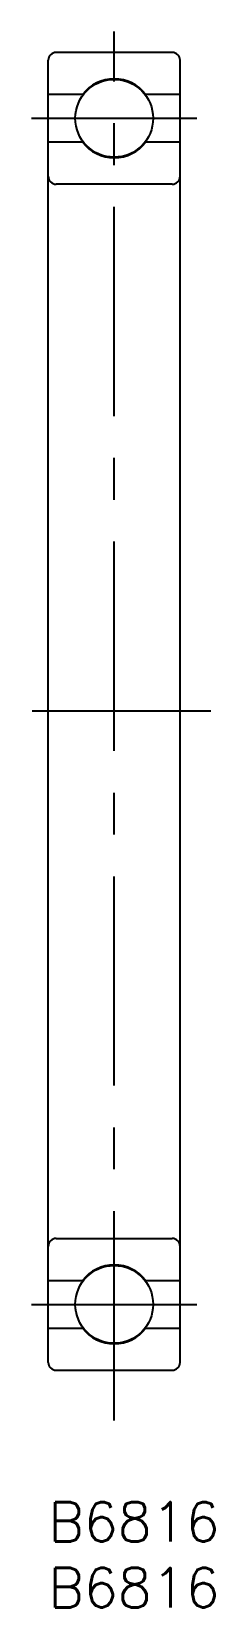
# Model space of a CAD drawing. Extents: x -1 to 13, y -8 to 112.
import ezdxf

# ---------------------------------------------------------------- set-up
doc = ezdxf.new("R2010")
doc.units = 0
doc.header["$LTSCALE"] = 0.5
doc.linetypes.add('CENTER', pattern=[50.8, 31.75, -6.35, 6.35, -6.35])
for name, color, linetype in [('MSM_CENTER', 1, 'CENTER'), ('MSM_CONTINUOUS', 7, 'CONTINUOUS'), ('MSM_PART_NUMBER', 7, 'CONTINUOUS')]:
    doc.layers.add(name, color=color, linetype=linetype)
doc.styles.get("Standard").update_dxf_attribs({"font": 'txt.shx', "height": 3, "bigfont": 'bigfont.shx'})

msp = doc.modelspace()

# ---------------------------------------------------------------- linework, layer by layer
at = {"layer": 'MSM_CENTER'}
for p, q in [((5, 6.2), (5, 111.58)), ((-1.27, 105), (11.27, 105)), ((12.33, 60), (-1.21, 60)), ((-1.27, 15), (11.27, 15))]:
    msp.add_line(p, q, dxfattribs=at)
at = {"layer": 'MSM_CONTINUOUS'}
for p, q in [((0, 10.6), (0, 109.4)), ((9.4, 110), (0.6, 110)), ((10, 10.6), (10, 109.4)), ((2.6, 106.8), (0, 106.8)), ((2.6, 106.8), (2.6, 106.72)), ((10, 106.8), (7.4, 106.8)), ((7.4, 106.8), (7.4, 106.72)), ((2.6, 103.2), (0, 103.2)), ((2.6, 103.2), (2.6, 103.28)), ((7.4, 103.2), (7.4, 103.28)), ((10, 103.2), (7.4, 103.2)), ((9.4, 100), (0.6, 100)), ((0.6, 20), (9.4, 20)), ((0, 16.8), (2.6, 16.8)), ((2.6, 16.8), (2.6, 16.72)), ((7.4, 16.8), (10, 16.8)), ((7.4, 16.8), (7.4, 16.72)), ((0, 13.2), (2.6, 13.2)), ((2.6, 13.2), (2.6, 13.28)), ((7.4, 13.2), (7.4, 13.28)), ((7.4, 13.2), (10, 13.2)), ((0.6, 10), (9.4, 10))]:
    msp.add_line(p, q, dxfattribs=at)
for centre in [(5, 105), (5, 15)]:
    msp.add_circle(centre, 2.95, dxfattribs=at)
for centre, radius, start, end in [((0.6, 109.4), 0.6, 90, 180), ((9.4, 109.4), 0.6, 360, 90), ((5, 105), 3, 36.8699, 143.1301), ((5, 105), 3, 216.8699, 323.1301), ((0.6, 100.6), 0.6, 180, 270), ((9.4, 100.6), 0.6, 270, 0), ((0.6, 19.4), 0.6, 90, 180), ((9.4, 19.4), 0.6, 360, 90), ((5, 15), 3, 36.8699, 143.1301), ((5, 15), 3, 216.8699, 323.1301), ((0.6, 10.6), 0.6, 180, 270), ((9.4, 10.6), 0.6, 270, 0)]:
    msp.add_arc(centre, radius, start, end, dxfattribs=at)

# ---------------------------------------------------------------- texts
at = {"layer": 'MSM_PART_NUMBER'}
for p in [(0, -3), (0, -8)]:
    msp.add_text('B6816', height=3, dxfattribs=at).set_placement(p)

doc.saveas('drawing.dxf')
